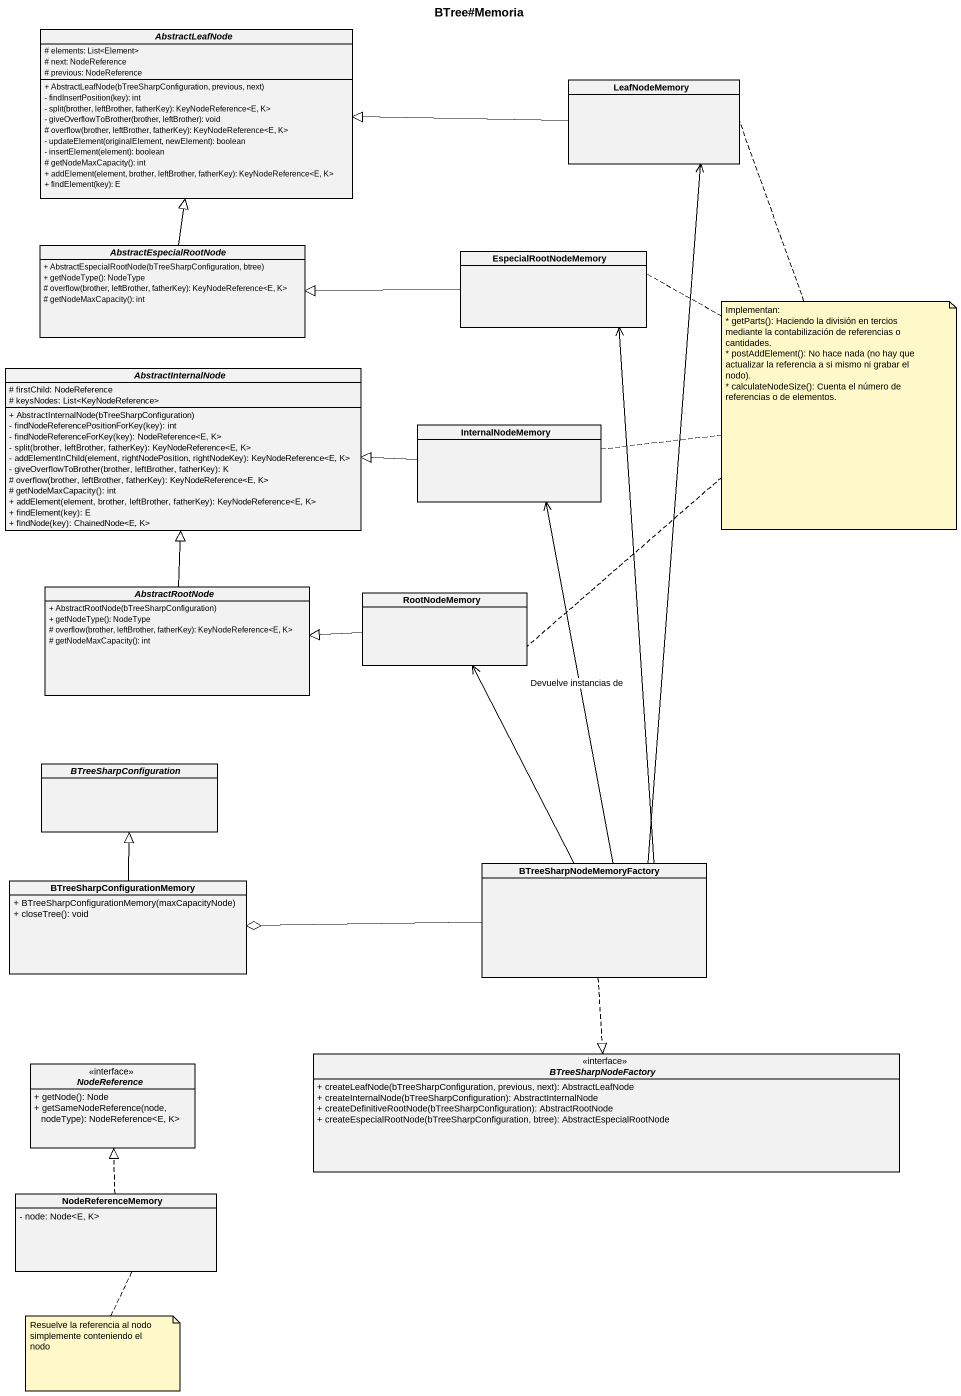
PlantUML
@startuml
title BTree#Memoria
hide circle
hide empty members
skinparam classAttributeIconSize 0
abstract class AbstractLeafNode {
  # elements: List<Element>
  # next: NodeReference
  # previous: NodeReference
  + AbstractLeafNode(bTreeSharpConfiguration, previous, next)
  - findInsertPosition(key): int
  - split(brother, leftBrother, fatherKey): KeyNodeReference<E, K>
  - giveOverflowToBrother(brother, leftBrother): void
  # overflow(brother, leftBrother, fatherKey): KeyNodeReference<E, K>
  - updateElement(originalElement, newElement): boolean
  - insertElement(element): boolean
  # getNodeMaxCapacity(): int
  + addElement(element, brother, leftBrother, fatherKey): KeyNodeReference<E, K>
  + findElement(key): E
}
class LeafNodeMemory
abstract class AbstractEspecialRootNode {
  + AbstractEspecialRootNode(bTreeSharpConfiguration, btree)
  + getNodeType(): NodeType
  # overflow(brother, leftBrother, fatherKey): KeyNodeReference<E, K>
  # getNodeMaxCapacity(): int
}
class EspecialRootNodeMemory
abstract class AbstractInternalNode {
  # firstChild: NodeReference
  # keysNodes: List<KeyNodeReference>
  + AbstractInternalNode(bTreeSharpConfiguration)
  - findNodeReferencePositionForKey(key): int
  - findNodeReferenceForKey(key): NodeReference<E, K>
  - split(brother, leftBrother, fatherKey): KeyNodeReference<E, K>
  - addElementInChild(element, rightNodePosition, rightNodeKey): KeyNodeReference<E, K>
  - giveOverflowToBrother(brother, leftBrother, fatherKey): K
  # overflow(brother, leftBrother, fatherKey): KeyNodeReference<E, K>
  # getNodeMaxCapacity(): int
  + addElement(element, brother, leftBrother, fatherKey): KeyNodeReference<E, K>
  + findElement(key): E
  + findNode(key): ChainedNode<E, K>
}
class InternalNodeMemory
abstract class AbstractRootNode {
  + AbstractRootNode(bTreeSharpConfiguration)
  + getNodeType(): NodeType
  # overflow(brother, leftBrother, fatherKey): KeyNodeReference<E, K>
  # getNodeMaxCapacity(): int
}
class RootNodeMemory
abstract class BTreeSharpConfiguration
class "BTreeSharpConfigurationMemory" as BTreeSharpConfigurationMemor {
  + BTreeSharpConfigurationMemory(maxCapacityNode)
  + closeTree(): void
}
class BTreeSharpNodeMemoryFactory
interface NodeReference <<interface>> {
  + getNode(): Node
  + getSameNodeReference(node, nodeType): NodeReference<E, K>
}
interface BTreeSharpNodeFactory <<interface>> {
  + createLeafNode(bTreeSharpConfiguration, previous, next): AbstractLeafNode
  + createInternalNode(bTreeSharpConfiguration): AbstractInternalNode
  + createDefinitiveRootNode(bTreeSharpConfiguration): AbstractRootNode
  + createEspecialRootNode(bTreeSharpConfiguration, btree): AbstractEspecialRootNode
}
class NodeReferenceMemory {
  - node: Node<E, K>
}
LeafNodeMemory -left-|> AbstractLeafNode
AbstractEspecialRootNode -up-|> AbstractLeafNode
EspecialRootNodeMemory -left-|> AbstractEspecialRootNode
InternalNodeMemory -left-|> AbstractInternalNode
AbstractRootNode -up-|> AbstractInternalNode
RootNodeMemory -left-|> AbstractRootNode
BTreeSharpConfigurationMemor -up-|> BTreeSharpConfiguration
BTreeSharpNodeMemoryFactory -up-> LeafNodeMemory
BTreeSharpNodeMemoryFactory -up-> EspecialRootNodeMemory
BTreeSharpNodeMemoryFactory -up-> InternalNodeMemory : Devuelve instancias de
BTreeSharpNodeMemoryFactory -up-> RootNodeMemory
BTreeSharpNodeMemoryFactory -left-o BTreeSharpConfigurationMemor
BTreeSharpNodeMemoryFactory ..|> BTreeSharpNodeFactory
NodeReferenceMemory .up.|> NodeReference
note as N1
  Implementan:
  * getParts(): Haciendo la división en tercios mediante la contabilización de referencias o cantidades.
  * postAddElement(): No hace nada (no hay que actualizar la referencia a si mismo ni grabar el nodo).
  * calculateNodeSize(): Cuenta el número de referencias o de elementos.
end note
N1 .. LeafNodeMemory
N1 .. EspecialRootNodeMemory
N1 .. InternalNodeMemory
N1 .. RootNodeMemory
note bottom of NodeReferenceMemory : Resuelve la referencia al nodo simplemente conteniendo el nodo
@enduml
